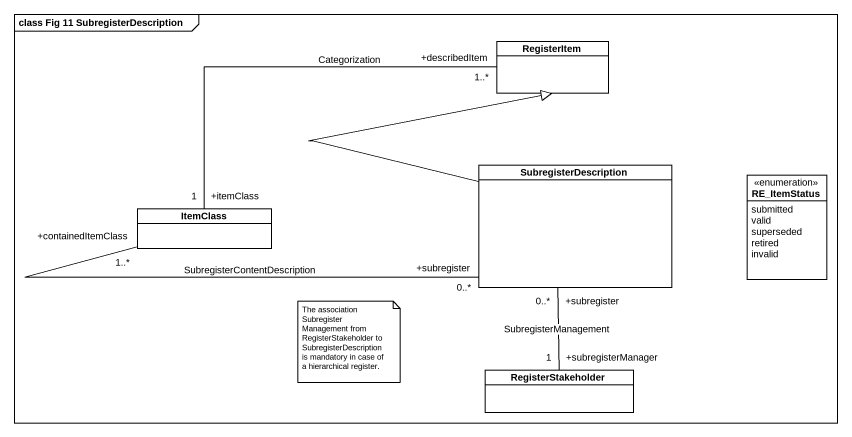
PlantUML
@startuml
mainframe class Fig 11 SubregisterDescription
hide circle
hide empty members
class RegisterItem #FFFFFF
class SubregisterDescription #FFFFFF
enum RE_ItemStatus #FFFFFF {
  submitted
  valid
  superseded
  retired
  invalid
}
class ItemClass #FFFFFF
class RegisterStakeholder #FFFFFF
RegisterItem "+describedItem\n1..*" -left- "+itemClass\n1" ItemClass : Categorization
SubregisterDescription -up-|> RegisterItem
SubregisterDescription "+subregister\n0..*" -left- "+containedItemClass\n1..*" ItemClass : SubregisterContentDescription
SubregisterDescription "+subregister\n0..*" -- "+subregisterManager\n1" RegisterStakeholder : SubregisterManagement
note as N1
  The association SubregisterManagement from RegisterStakeholder to SubregisterDescription is mandatory in case of a hierarchical register.
end note
@enduml
